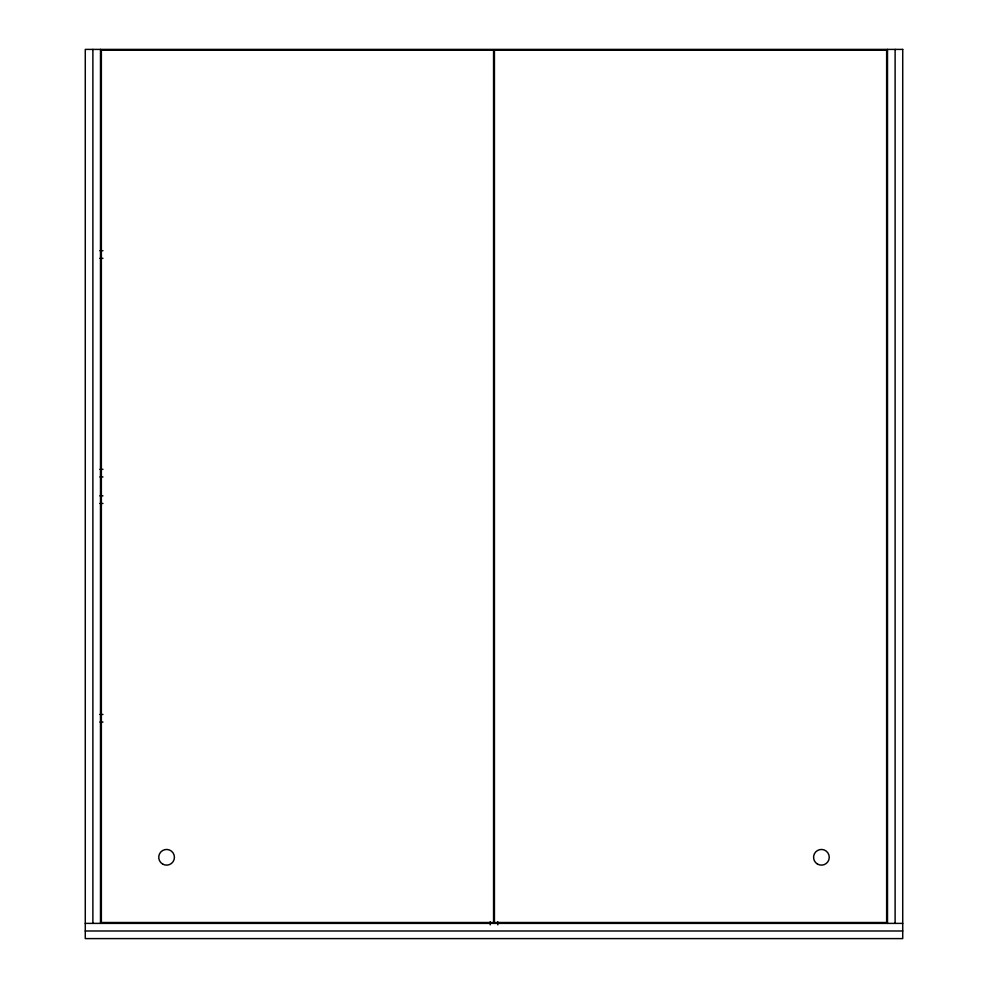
<?xml version="1.0" encoding="UTF-8"?>
<svg xmlns="http://www.w3.org/2000/svg" width="988" height="988" viewBox="0 0 988 988"><rect width="100%" height="100%" fill="white"/><g stroke="black" fill="none" stroke-linecap="round" stroke-linejoin="round"><path stroke-width="1.48" d="M99.887 250.717L102.95 250.717M99.887 258.325L102.95 258.325M99.887 469.325L102.95 469.325M99.887 476.932L102.95 476.932M99.887 495.853L102.95 495.853M99.887 503.46L102.95 503.46M99.887 714.448L102.95 714.448M99.887 722.067L102.95 722.067M85.277 923.385L902.723 923.385M85.277 930.992L902.723 930.992M895.116 49.4L895.116 923.385M887.508 49.4L887.508 923.385M497.804 921.742L497.804 924.83M490.196 921.742L490.196 924.83M100.492 49.4L100.492 923.385M92.884 49.4L92.884 923.385M902.723 49.4L85.277 49.4L85.277 938.6L902.723 938.6L902.723 49.4M493.568 50.265L101.356 50.265L101.356 922.508L493.568 922.508L493.568 50.265M886.644 50.265L494.432 50.265L494.432 922.508L886.644 922.508L886.644 50.265M817.496 864.08A7.83 7.83 0 0 0 829.253 857.288A7.83 7.83 0 0 0 817.496 850.507A7.83 7.83 0 0 0 817.496 864.08M162.662 864.08A7.83 7.83 0 0 0 174.419 857.288A7.83 7.83 0 0 0 162.662 850.507A7.83 7.83 0 0 0 162.662 864.08"/></g></svg>
